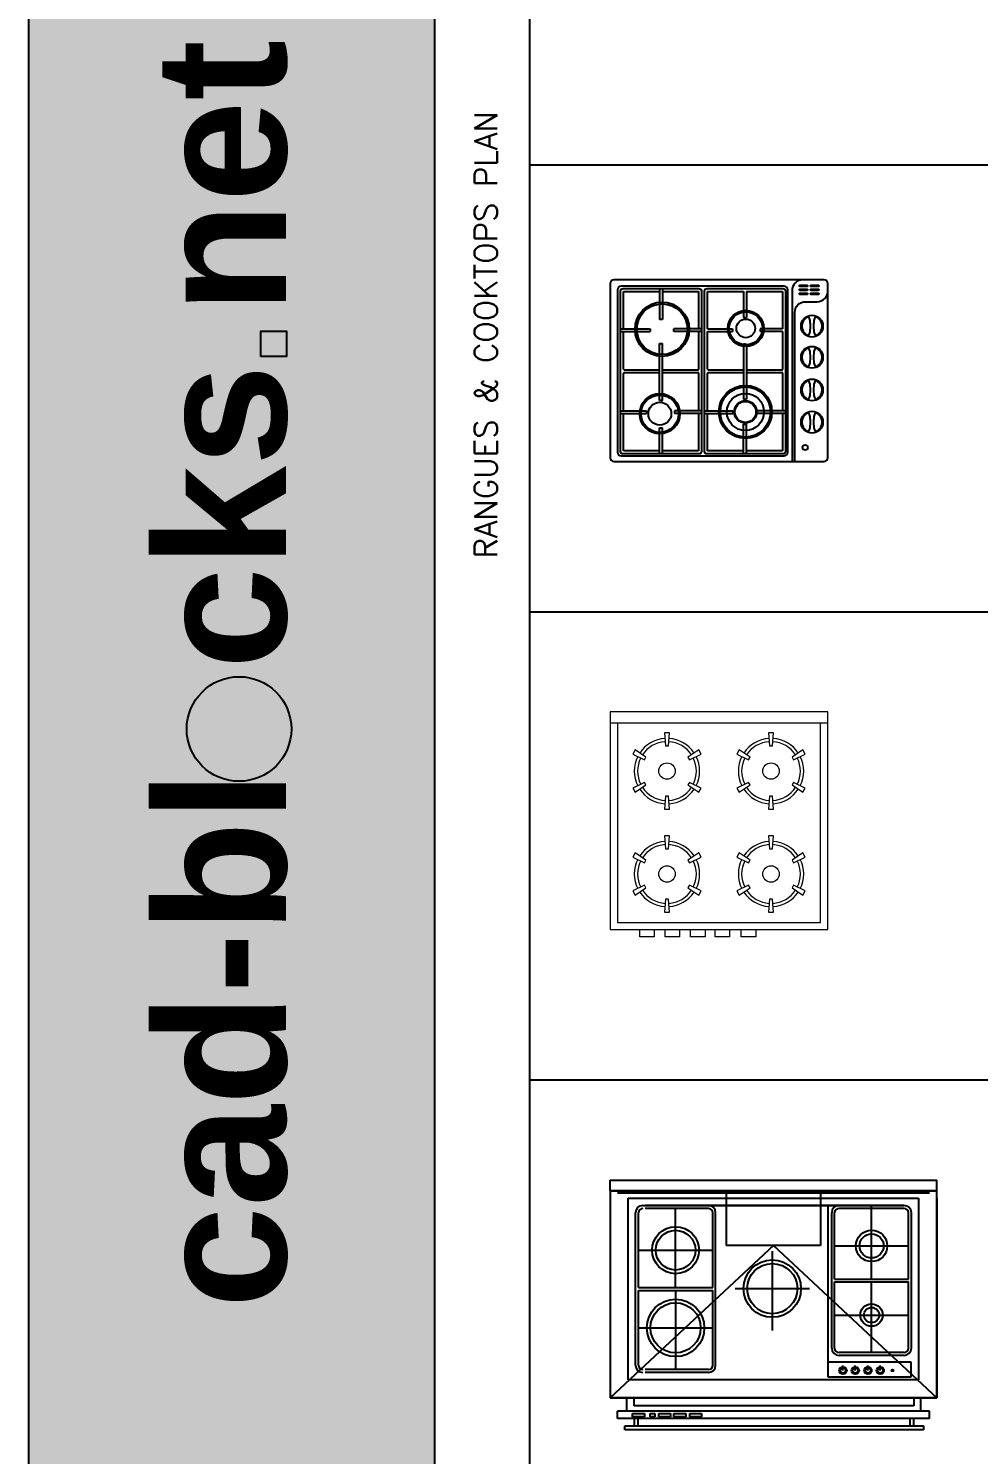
# Model space of a CAD drawing. Header units: millimetres. Extents: x 1191 to 17991, y 11472 to 21963.
# Drawn here: x 1191 to 3808, y 14327 to 18254 of the extents above; entities that cross this region are included whole.
import ezdxf

# ---------------------------------------------------------------- set-up
doc = ezdxf.new("R2010")
doc.units = ezdxf.units.MM
doc.layers.add('www.cad-blocks.net', color=7, linetype='Continuous')
doc.styles.get("Standard").update_dxf_attribs({"font": 'arial.ttf'})

# ---------------------------------------------------------------- blocks, each defined once
blk = doc.blocks.new('A$C2F4D4188')
for p, q in [((136.3, 476.2), (136.3, 391.1)), ((144.3, 476.2), (144.3, 391.1)), ((36.8, 468.2), (136.3, 468.2)), ((36.8, 365.3), (36.8, 468.2)), ((144.3, 468.2), (243.8, 468.2)), ((243.8, 468.2), (243.8, 365.3)), ((268.2, 365.3), (268.2, 468.2)), ((268.2, 468.2), (367.7, 468.2)), ((367.7, 468.2), (367.7, 396.5)), ((375.7, 468.2), (475.2, 468.2)), ((375.7, 468.2), (375.7, 396.5)), ((475.2, 468.2), (475.2, 365.3)), ((367.7, 396.5), (375.7, 396.5)), ((28.8, 365.3), (110.3, 365.3)), ((28.8, 357.3), (110.3, 357.3)), ((36.8, 254.4), (36.8, 357.3)), ((110.3, 365.3), (110.3, 357.3)), ((144.3, 391.1), (136.3, 391.1)), ((175.1, 357.3), (175.1, 365.3)), ((251.8, 365.3), (175.1, 365.3)), ((251.8, 357.3), (175.1, 357.3)), ((243.8, 357.3), (243.8, 254.4)), ((268.2, 365.3), (337, 365.3)), ((268.2, 357.3), (337, 357.3)), ((268.2, 254.4), (268.2, 357.3)), ((337, 365.3), (337, 357.3)), ((413.6, 365.3), (413.6, 357.3)), ((475.2, 365.3), (413.6, 365.3)), ((475.2, 357.3), (413.6, 357.3)), ((475.2, 357.3), (475.2, 254.4)), ((136.3, 324.3), (144.3, 324.3)), ((136.3, 167.9), (136.3, 324.3)), ((144.3, 167.9), (144.3, 324.3)), ((371.7, 323.2), (367.7, 323.2)), ((367.7, 323.2), (367.7, 171.2)), ((371.7, 323.2), (375.7, 323.2)), ((375.7, 323.2), (375.7, 171.2)), ((36.8, 139.5), (36.8, 242.4)), ((38.8, 252.4), (136.3, 252.4)), ((38.8, 244.4), (136.3, 244.4)), ((144.3, 252.4), (241.8, 252.4)), ((144.3, 244.4), (241.8, 244.4)), ((243.8, 242.4), (243.8, 139.5)), ((268.2, 139.5), (268.2, 242.4)), ((270.2, 252.4), (367.7, 252.4)), ((270.2, 244.4), (367.7, 244.4)), ((375.7, 252.4), (473.2, 252.4)), ((375.7, 244.4), (473.2, 244.4)), ((475.2, 242.4), (475.2, 139.5)), ((140.3, 167.9), (136.3, 167.9)), ((140.3, 167.9), (144.3, 167.9)), ((367.7, 171.2), (375.7, 171.2)), ((28.8, 139.5), (100.6, 139.5)), ((28.8, 131.5), (100.6, 131.5)), ((36.8, 28.6), (36.8, 131.5)), ((100.6, 139.5), (100.6, 131.5)), ((177.3, 139.5), (177.3, 131.5)), ((251.8, 139.5), (177.3, 139.5)), ((251.8, 131.5), (177.3, 131.5)), ((243.8, 131.5), (243.8, 28.6)), ((260.2, 139.5), (337.7, 139.5)), ((260.2, 131.5), (337.7, 131.5)), ((268.2, 28.6), (268.2, 131.5)), ((337.7, 139.5), (337.7, 131.5)), ((406, 131.5), (406, 139.5)), ((483.2, 139.5), (406, 139.5)), ((483.2, 131.5), (406, 131.5)), ((475.2, 131.5), (475.2, 28.6)), ((136.3, 92.5), (144.3, 92.5)), ((136.3, 20.6), (136.3, 92.5)), ((144.3, 20.6), (144.3, 92.5)), ((367.7, 102.2), (375.7, 102.2)), ((367.7, 20.6), (367.7, 102.2)), ((375.7, 20.6), (375.7, 102.2)), ((136.3, 28.6), (36.8, 28.6)), ((243.8, 28.6), (144.3, 28.6)), ((367.7, 28.6), (268.2, 28.6)), ((475.2, 28.6), (375.7, 28.6)), ((501.2, 0), (508.8, 0))]:
    blk.add_line(p, q)
for points in [[(0, 490), (0, 10, 0.414214), (10, 0), (590, 0, 0.414214), (600, 10), (600, 490, 0.414214), (590, 500), (10, 500, 0.414214)], [(20.3, 472.4), (20.3, 25.3, 0.414214), (30.3, 15.3), (479.3, 15.3, 0.414214), (489.3, 25.3), (489.3, 472.4, 0.414214), (479.3, 482.4), (30.3, 482.4, 0.414214)], [(35.8, 476.2), (244.8, 476.2, -0.414214), (251.8, 469.2), (251.8, 27.6, -0.414214), (244.8, 20.6), (35.8, 20.6, -0.414214), (28.8, 27.6), (28.8, 469.2, -0.414214)], [(267.2, 476.2), (476.2, 476.2, -0.414214), (483.2, 469.2), (483.2, 27.6, -0.414214), (476.2, 20.6), (267.2, 20.6, -0.414214), (260.2, 27.6), (260.2, 469.2, -0.414214)], [(522.9, 485.1), (542.7, 485.1, -0.414214), (544.2, 483.6), (544.2, 482.9, -0.414214), (542.7, 481.4), (522.9, 481.4, -0.414214), (521.4, 482.9), (521.4, 483.6, -0.414214)], [(522.9, 474.7), (542.7, 474.7, -0.414214), (544.2, 473.2), (544.2, 472.5, -0.414214), (542.7, 471), (522.9, 471, -0.414214), (521.4, 472.5), (521.4, 473.2, -0.414214)], [(553.6, 485.1), (573.4, 485.1, -0.414214), (574.9, 483.6), (574.9, 482.9, -0.414214), (573.4, 481.4), (553.6, 481.4, -0.414214), (552.1, 482.9), (552.1, 483.6, -0.414214)], [(553.6, 474.7), (573.4, 474.7, -0.414214), (574.9, 473.2), (574.9, 472.5, -0.414214), (573.4, 471), (553.6, 471, -0.414214), (552.1, 472.5), (552.1, 473.2, -0.414214)], [(522.9, 463.6), (542.7, 463.6, -0.414214), (544.2, 462.1), (544.2, 461.4, -0.414214), (542.7, 459.9), (522.9, 459.9, -0.414214), (521.4, 461.4), (521.4, 462.1, -0.414214)], [(553.6, 463.6), (573.4, 463.6, -0.414214), (574.9, 462.1), (574.9, 461.4, -0.414214), (573.4, 459.9), (553.6, 459.9, -0.414214), (552.1, 461.4), (552.1, 462.1, -0.414214)]]:
    blk.add_lwpolyline(points, format="xyb", close=True)
blk.add_lwpolyline([(508.8, 0), (508.8, 409.8, -0.414214), (538.8, 439.8), (570, 439.8, 0.414214), (600, 469.8), (600, 490, 0.414214), (590, 500), (531.2, 500, 0.414214), (501.2, 470), (501.2, 0)], format="xyb")
at = {"ltscale": 0.1}
for centre, radius in [((143.3, 364), 74.7), ((143.3, 364), 69.7), ((373.8, 366.3), 49.7), ((373.8, 366.3), 45.7), ((373.8, 366.3), 25.7), ((372.7, 136.1), 73), ((372.7, 136.1), 69), ((136.9, 131.2), 55.5), ((136.9, 131.2), 51.5), ((136.9, 131.2), 31.5), ((372.7, 136.1), 51), ((372.7, 136.1), 31), ((372.7, 136.1), 29)]:
    blk.add_circle(centre, radius, dxfattribs=at)
for centre, radius in [((556.2, 372.4), 30.1), ((556.2, 286.7), 30.1), ((556.2, 196.7), 30.1), ((556.2, 108), 30.1), ((537.3, 38.1), 7.24)]:
    blk.add_circle(centre, radius)
for centre, radius, start, end in [((556.2, 372.4), 28.1, 119.7529, 240.2471), ((544.8, 392.5), 5, 8.4203, 119.7529), ((465.4, 372.4), 86.8, 346.1268, 13.8732), ((647, 372.4), 86.8, 166.1268, 193.8732), ((567.7, 392.5), 5, 60.2471, 171.5797), ((556.2, 372.4), 28.1, 299.7529, 60.2471), ((544.8, 352.3), 5, 240.2471, 351.5797), ((567.7, 352.3), 5, 188.4203, 299.7529), ((556.2, 286.7), 28.1, 119.7529, 240.2471), ((544.8, 306.8), 5, 8.4203, 119.7529), ((465.4, 286.7), 86.8, 346.1268, 13.8732), ((647, 286.7), 86.8, 166.1268, 193.8732), ((567.7, 306.8), 5, 60.2471, 171.5797), ((556.2, 286.7), 28.1, 299.7529, 60.2471), ((38.8, 254.4), 2, 180, 270), ((38.8, 242.4), 2, 90, 180), ((241.8, 254.4), 2, 270, 0), ((241.8, 242.4), 2, 0, 90), ((270.2, 254.4), 2, 180, 270), ((270.2, 242.4), 2, 90, 180), ((473.2, 254.4), 2, 270, 0), ((473.2, 242.4), 2, 0, 90), ((544.8, 266.6), 5, 240.2471, 351.5797), ((567.7, 266.6), 5, 188.4203, 299.7529), ((556.2, 196.7), 28.1, 119.7529, 240.2471), ((544.8, 216.8), 5, 8.4203, 119.7529), ((465.4, 196.7), 86.8, 346.1268, 13.8732), ((647, 196.7), 86.8, 166.1268, 193.8732), ((567.7, 216.8), 5, 60.2471, 171.5797), ((556.2, 196.7), 28.1, 299.7529, 60.2471), ((544.8, 176.6), 5, 240.2471, 351.5797), ((567.7, 176.6), 5, 188.4203, 299.7529), ((556.2, 108), 28.1, 119.7529, 240.2471), ((544.8, 128), 5, 8.4203, 119.7529), ((465.4, 108), 86.8, 346.1268, 13.8732), ((647, 108), 86.8, 166.1268, 193.8732), ((567.7, 128), 5, 60.2471, 171.5797), ((556.2, 108), 28.1, 299.7529, 60.2471), ((544.8, 87.9), 5, 240.2471, 351.5797), ((567.7, 87.9), 5, 188.4203, 299.7529)]:
    blk.add_arc(centre, radius, start, end)
blk = doc.blocks.new('A$C32BD5B4B')
at = {"ltscale": 1000}
for p, q in [((0, 657.9), (0, 687.9)), ((0, 687.9), (900, 687.9)), ((0, 687.9), (900, 687.9)), ((900, 657.9), (900, 687.9)), ((0, 657.9), (0, 87.9)), ((900, 657.9), (0, 657.9)), ((0, 657.9), (900, 657.9)), ((0, 637.9), (0, 87.9)), ((20, 652.9), (880, 652.9)), ((50, 137.9), (50, 637.9)), ((50, 637.9), (850, 637.9)), ((320, 657.9), (320, 507.9)), ((580, 657.9), (580, 507.9)), ((850, 637.9), (850, 137.9)), ((900, 87.9), (900, 657.9)), ((900, 637.9), (900, 87.9)), ((70, 177.9), (70, 597.9)), ((78, 391.9), (78, 597.9)), ((90, 617.9), (810, 617.9)), ((810, 617.9), (96.3, 617.9)), ((270.6, 609.9), (96.3, 609.9)), ((180.3, 391.9), (180.3, 609.9)), ((282.6, 391.9), (282.6, 597.9)), ((290.6, 177.9), (290.6, 597.9)), ((600, 617.9), (600, 157.9)), ((610.6, 225.2), (610.6, 597.9)), ((618.6, 415.5), (618.6, 597.9)), ((810, 609.9), (630.6, 609.9)), ((720.3, 415.5), (720.3, 614.5)), ((822, 415.5), (822, 597.9)), ((830, 225.2), (830, 597.9)), ((450, 507.9), (0, 87.9)), ((78, 494.9), (282.6, 494.9)), ((580, 507.9), (320, 507.9)), ((446.7, 492.1), (446.7, 274.1)), ((450, 507.9), (900, 87.9)), ((618.6, 506.7), (822, 506.7)), ((618.6, 415.5), (822, 415.5)), ((618.6, 225.2), (618.6, 407.5)), ((618.6, 407.5), (822, 407.5)), ((720.3, 213.2), (720.3, 407.5)), ((822, 225.2), (822, 407.5)), ((78, 391.9), (282.6, 391.9)), ((78, 383.9), (282.6, 383.9)), ((78, 177.9), (78, 383.9)), ((180.3, 383.9), (180.3, 165.9)), ((282.6, 177.9), (282.6, 383.9)), ((344.4, 389.1), (549, 389.1)), ((618.6, 316.3), (822, 316.3)), ((78, 280.9), (282.6, 280.9)), ((810, 213.2), (630.6, 213.2)), ((810, 205.2), (630.6, 205.2)), ((270.6, 165.9), (96.3, 165.9)), ((270.6, 157.9), (96.3, 157.9)), ((829.5, 186.5), (600, 186.5)), ((600, 157.9), (600, 146.2)), ((641.5, 163.6), (641.5, 177.3)), ((675.5, 163.6), (675.5, 177.3)), ((710.2, 163.6), (710.2, 177.3)), ((744.2, 163.6), (744.2, 177.3)), ((829.5, 146.2), (829.5, 186.5)), ((850, 137.9), (50, 137.9)), ((600, 146.2), (829.5, 146.2)), ((0, 87.9), (900, 87.9)), ((900, 87.9), (0, 87.9)), ((880, 87.9), (20, 87.9)), ((45, 87.9), (45, 51.3)), ((66.4, 65.9), (66.4, 87.9)), ((836.8, 87.9), (836.8, 65.9)), ((855, 87.9), (855, 51.3)), ((20, 31.3), (20, 51.3)), ((880, 51.3), (20, 51.3)), ((62, 45.1), (94.3, 45.1)), ((62, 35.9), (62, 45.1)), ((836.8, 65.9), (66.4, 65.9)), ((94.3, 45.1), (94.3, 35.9)), ((110.5, 45.1), (122.8, 45.1)), ((110.5, 35.9), (110.5, 45.1)), ((122.8, 45.1), (122.8, 35.9)), ((134.4, 45.1), (166.7, 45.1)), ((134.4, 35.9), (134.4, 45.1)), ((166.7, 45.1), (166.7, 35.9)), ((176, 45.1), (208.3, 45.1)), ((176, 35.9), (176, 45.1)), ((208.3, 45.1), (208.3, 35.9)), ((219.9, 45.1), (252.2, 45.1)), ((219.9, 35.9), (219.9, 45.1)), ((252.2, 45.1), (252.2, 35.9)), ((880, 31.3), (880, 51.3)), ((880, 31.3), (20, 31.3)), ((40.5, 0), (40.5, 11.5)), ((40.5, 11.5), (863.3, 11.5)), ((66.4, 0), (40.5, 0)), ((94.3, 35.9), (62, 35.9)), ((66.4, 31.3), (66.4, 11.5)), ((836.4, 0), (66.4, 0)), ((76.4, 31.3), (76.4, 11.5)), ((122.8, 35.9), (110.5, 35.9)), ((166.7, 35.9), (134.4, 35.9)), ((208.3, 35.9), (176, 35.9)), ((252.2, 35.9), (219.9, 35.9)), ((826.4, 11.5), (826.4, 31.3)), ((836.4, 11.5), (836.4, 31.3)), ((863.3, 0), (836.4, 0)), ((863.3, 11.5), (863.3, 0))]:
    blk.add_line(p, q, dxfattribs=at)
for centre, radius in [((180.3, 494.9), 64.7), ((720.3, 506.7), 43.3), ((180.3, 494.9), 54.7), ((720.3, 506.7), 33.3), ((446.7, 389.1), 79.1), ((446.7, 389.1), 69.1), ((180.3, 280.9), 79.1), ((180.3, 280.9), 69.1), ((720.3, 316.3), 30.9), ((720.3, 316.3), 20.9), ((641.5, 163.6), 10.3), ((641.5, 163.6), 7.31), ((675.5, 163.6), 10.3), ((675.5, 163.6), 7.31), ((710.2, 163.6), 10.3), ((710.2, 163.6), 7.31), ((744.2, 163.6), 10.3), ((744.2, 163.6), 7.31), ((778.1, 163.9), 2.57)]:
    blk.add_circle(centre, radius, dxfattribs=at)
for centre, radius, start, end in [((90, 597.9), 20, 90, 180), ((90, 597.9), 12, 90, 180), ((270.6, 597.9), 20, 0, 90), ((270.6, 597.9), 12, 0, 90), ((630.6, 597.9), 20, 90, 180), ((630.6, 597.9), 12, 90, 180), ((810, 597.9), 20, 0, 90), ((810, 597.9), 12, 0, 90), ((630.6, 225.2), 20, 180, 270), ((630.6, 225.2), 12, 180, 270), ((810, 225.2), 12, 270, 0), ((810, 225.2), 20, 270, 0), ((90, 177.9), 20, 180, 270), ((90, 177.9), 12, 180, 270), ((270.6, 177.9), 12, 270, 0), ((270.6, 177.9), 20, 270, 0)]:
    blk.add_arc(centre, radius, start, end, dxfattribs=at)
blk = doc.blocks.new('A$C756A3D80')
at = {"lineweight": 5}
for p, q in [((600, 620), (0, 620)), ((0, 620), (0, 20)), ((0, 590), (600, 590)), ((20, 590), (20, 40)), ((580, 40), (580, 590)), ((600, 20), (600, 620)), ((163.4, 561.8), (149.9, 561.8)), ((149.9, 561.8), (152.6, 525.8)), ((160.7, 525.8), (163.4, 561.8)), ((450.1, 561.8), (436.6, 561.8)), ((436.6, 561.8), (439.3, 525.8)), ((447.4, 525.8), (450.1, 561.8)), ((69, 515.1), (62.3, 503.4)), ((98.8, 494.7), (69, 515.1)), ((152.6, 525.8), (160.7, 525.8)), ((244.3, 515.1), (214.5, 494.7)), ((251.1, 503.4), (244.3, 515.1)), ((355.7, 515.1), (348.9, 503.4)), ((385.5, 494.7), (355.7, 515.1)), ((439.3, 525.8), (447.4, 525.8)), ((531, 515.1), (501.2, 494.7)), ((537.7, 503.4), (531, 515.1)), ((62.3, 503.4), (94.8, 487.7)), ((94.8, 487.7), (98.8, 494.7)), ((214.5, 494.7), (218.6, 487.7)), ((218.6, 487.7), (251.1, 503.4)), ((348.9, 503.4), (381.4, 487.7)), ((381.4, 487.7), (385.5, 494.7)), ((501.2, 494.7), (505.2, 487.7)), ((505.2, 487.7), (537.7, 503.4)), ((94.8, 425.6), (62.3, 410)), ((62.3, 410), (69, 398.3)), ((69, 398.3), (98.8, 418.6)), ((98.8, 418.6), (94.8, 425.6)), ((218.6, 425.6), (214.5, 418.6)), ((214.5, 418.6), (244.3, 398.3)), ((251.1, 410), (218.6, 425.6)), ((244.3, 398.3), (251.1, 410)), ((381.4, 425.6), (348.9, 410)), ((348.9, 410), (355.7, 398.3)), ((355.7, 398.3), (385.5, 418.6)), ((385.5, 418.6), (381.4, 425.6)), ((505.2, 425.6), (501.2, 418.6)), ((501.2, 418.6), (531, 398.3)), ((537.7, 410), (505.2, 425.6)), ((531, 398.3), (537.7, 410)), ((152.6, 387.5), (149.9, 351.5)), ((160.7, 387.5), (152.6, 387.5)), ((163.4, 351.5), (160.7, 387.5)), ((439.3, 387.5), (436.6, 351.5)), ((447.4, 387.5), (439.3, 387.5)), ((450.1, 351.5), (447.4, 387.5)), ((149.9, 351.5), (163.4, 351.5)), ((436.6, 351.5), (450.1, 351.5)), ((163.4, 278.5), (149.9, 278.5)), ((149.9, 278.5), (152.6, 242.5)), ((160.7, 242.5), (163.4, 278.5)), ((450.1, 278.5), (436.6, 278.5)), ((436.6, 278.5), (439.3, 242.5)), ((447.4, 242.5), (450.1, 278.5)), ((152.6, 242.5), (160.7, 242.5)), ((439.3, 242.5), (447.4, 242.5)), ((69, 231.7), (62.3, 220)), ((62.3, 220), (94.8, 204.4)), ((98.8, 211.4), (69, 231.7)), ((94.8, 204.4), (98.8, 211.4)), ((244.3, 231.7), (214.5, 211.4)), ((214.5, 211.4), (218.6, 204.4)), ((218.6, 204.4), (251.1, 220)), ((251.1, 220), (244.3, 231.7)), ((355.7, 231.7), (348.9, 220)), ((348.9, 220), (381.4, 204.4)), ((385.5, 211.4), (355.7, 231.7)), ((381.4, 204.4), (385.5, 211.4)), ((531, 231.7), (501.2, 211.4)), ((501.2, 211.4), (505.2, 204.4)), ((505.2, 204.4), (537.7, 220)), ((537.7, 220), (531, 231.7)), ((94.8, 142.3), (62.3, 126.6)), ((62.3, 126.6), (69, 114.9)), ((69, 114.9), (98.8, 135.3)), ((98.8, 135.3), (94.8, 142.3)), ((218.6, 142.3), (214.5, 135.3)), ((214.5, 135.3), (244.3, 114.9)), ((251.1, 126.6), (218.6, 142.3)), ((244.3, 114.9), (251.1, 126.6)), ((381.4, 142.3), (348.9, 126.6)), ((348.9, 126.6), (355.7, 114.9)), ((355.7, 114.9), (385.5, 135.3)), ((385.5, 135.3), (381.4, 142.3)), ((505.2, 142.3), (501.2, 135.3)), ((501.2, 135.3), (531, 114.9)), ((537.7, 126.6), (505.2, 142.3)), ((531, 114.9), (537.7, 126.6)), ((152.6, 104.2), (149.9, 68.2)), ((160.7, 104.2), (152.6, 104.2)), ((163.4, 68.2), (160.7, 104.2)), ((439.3, 104.2), (436.6, 68.2)), ((447.4, 104.2), (439.3, 104.2)), ((450.1, 68.2), (447.4, 104.2)), ((20, 40), (580, 40)), ((149.9, 68.2), (163.4, 68.2)), ((436.6, 68.2), (450.1, 68.2)), ((0, 20), (600, 20)), ((81.8, 20), (121.8, 20)), ((81.8, 0), (81.8, 20)), ((121.8, 20), (121.8, 0)), ((151.3, 20), (191.3, 20)), ((151.3, 0), (151.3, 20)), ((191.3, 20), (191.3, 0)), ((221.6, 20), (261.6, 20)), ((221.6, 0), (221.6, 20)), ((261.6, 20), (261.6, 0)), ((289.3, 20), (329.3, 20)), ((289.3, 0), (289.3, 20)), ((329.3, 20), (329.3, 0)), ((361, 20), (401, 20)), ((361, 0), (361, 20)), ((401, 20), (401, 0)), ((121.8, 0), (81.8, 0)), ((191.3, 0), (151.3, 0)), ((261.6, 0), (221.6, 0)), ((329.3, 0), (289.3, 0)), ((401, 0), (361, 0))]:
    blk.add_line(p, q, dxfattribs=at)
for centre in [(156.7, 456.7), (443.3, 456.7), (156.7, 173.3), (443.3, 173.3)]:
    blk.add_circle(centre, 22.6, dxfattribs=at)
for centre, radius, start, end in [((156.7, 456.7), 90, 93.569, 146.431), ((156.7, 456.7), 81, 93.489, 146.511), ((156.7, 456.7), 81, 33.489, 86.511), ((156.7, 456.7), 90, 33.569, 86.431), ((443.3, 456.7), 90, 93.569, 146.431), ((443.3, 456.7), 81, 93.489, 146.511), ((443.3, 456.7), 81, 33.489, 86.511), ((443.3, 456.7), 90, 33.569, 86.431), ((156.7, 456.7), 90, 153.569, 206.431), ((156.7, 456.7), 81, 153.489, 206.511), ((156.7, 456.7), 81, 333.489, 26.511), ((156.7, 456.7), 90, 333.569, 26.431), ((443.3, 456.7), 90, 153.569, 206.431), ((443.3, 456.7), 81, 153.489, 206.511), ((443.3, 456.7), 81, 333.489, 26.511), ((443.3, 456.7), 90, 333.569, 26.431), ((156.7, 456.7), 90, 213.569, 266.431), ((156.7, 456.7), 81, 213.489, 266.511), ((156.7, 456.7), 81, 273.489, 326.511), ((156.7, 456.7), 90, 273.569, 326.431), ((443.3, 456.7), 90, 213.569, 266.431), ((443.3, 456.7), 81, 213.489, 266.511), ((443.3, 456.7), 81, 273.489, 326.511), ((443.3, 456.7), 90, 273.569, 326.431), ((156.7, 173.3), 90, 93.569, 146.431), ((156.7, 173.3), 81, 93.489, 146.511), ((156.7, 173.3), 81, 33.489, 86.511), ((156.7, 173.3), 90, 33.569, 86.431), ((443.3, 173.3), 90, 93.569, 146.431), ((443.3, 173.3), 81, 93.489, 146.511), ((443.3, 173.3), 81, 33.489, 86.511), ((443.3, 173.3), 90, 33.569, 86.431), ((156.7, 173.3), 90, 153.569, 206.431), ((156.7, 173.3), 81, 153.489, 206.511), ((156.7, 173.3), 81, 333.489, 26.511), ((156.7, 173.3), 90, 333.569, 26.431), ((443.3, 173.3), 90, 153.569, 206.431), ((443.3, 173.3), 81, 153.489, 206.511), ((443.3, 173.3), 81, 333.489, 26.511), ((443.3, 173.3), 90, 333.569, 26.431), ((156.7, 173.3), 90, 213.569, 266.431), ((156.7, 173.3), 81, 213.489, 266.511), ((156.7, 173.3), 81, 273.489, 326.511), ((156.7, 173.3), 90, 273.569, 326.431), ((443.3, 173.3), 90, 213.569, 266.431), ((443.3, 173.3), 81, 213.489, 266.511), ((443.3, 173.3), 81, 273.489, 326.511), ((443.3, 173.3), 90, 273.569, 326.431)]:
    blk.add_arc(centre, radius, start, end, dxfattribs=at)
blk = doc.blocks.new('FORMAT')
at = {"layer": 'www.cad-blocks.net', "true_color": 0x444444}
blk.add_hatch(color=250, dxfattribs=at).paths.add_polyline_path([(1191.1, 11471.7), (2309.8, 11471.7), (2309.8, 21962.7), (1191.1, 21962.7)])
at = {"layer": 'www.cad-blocks.net', "true_color": 0x546d8e}
for points in [[(1831.6, 17421.1), (1831.6, 17350.7), (1902.1, 17350.7), (1902.1, 17421.1)], [(1627, 16325.1, 1), (1915.2, 16325.1, 1)]]:
    blk.add_hatch(color=155, dxfattribs=at).paths.add_polyline_path(points)
at = {"layer": 'www.cad-blocks.net', "color": 250, "true_color": 0x444444}
for p, q in [((1191.1, 21962.7), (1191.1, 11471.7)), ((2309.8, 21962.7), (2309.8, 11471.7))]:
    blk.add_line(p, q, dxfattribs=at)
at = {"layer": 'www.cad-blocks.net'}
blk.add_line((2309.8, 21962.7), (2309.8, 11471.7), dxfattribs=at)
at = {"layer": 'www.cad-blocks.net', "color": 155, "true_color": 0x546d8e}
for p, q in [((2309.8, 21648.3), (2309.8, 11665.5)), ((2571.5, 21648.3), (2571.5, 11665.5)), ((2571.5, 17878.6), (17990.6, 17878.6)), ((2571.5, 16648.2), (17990.6, 16648.2)), ((2571.5, 15358.5), (17990.6, 15358.5))]:
    blk.add_line(p, q, dxfattribs=at)
blk.add_lwpolyline([(1831.6, 17350.7), (1831.6, 17421.1), (1902.1, 17421.1), (1902.1, 17350.7)], close=True, dxfattribs=at)
blk.add_circle((1771.1, 16325.1), 144.1, dxfattribs=at)
at = {"layer": 'www.cad-blocks.net', "insert": (1540.9, 14729.8), "char_height": 360, "attachment_point": 1, "rotation": 90}
blk.add_mtext_dynamic_manual_height_columns('{\\fArial|b1|i0|c0|p34;\\C255;\\c16777215;cad-bl  cks net}', width=33614.951, gutter_width=12.5, heights=[0], dxfattribs=at)
at = {"layer": 'www.cad-blocks.net', "color": 155, "true_color": 0x546d8e, "insert": (2419.6, 16794.7), "char_height": 62.5, "attachment_point": 1, "rotation": 90}
blk.add_mtext_dynamic_manual_height_columns('{\\Fsimplex|c0;RANGUES & COOKTOPS PLAN}', width=5331.342, gutter_width=12.5, heights=[0], dxfattribs=at)

msp = doc.modelspace()

# ---------------------------------------------------------------- block references
for name, p in [('A$C2F4D4188', (2793.4, 17062.2)), ('A$C756A3D80', (2793.4, 15752.5)), ('A$C32BD5B4B', (2793.4, 14394.8))]:
    msp.add_blockref(name, p)
at = {"layer": 'www.cad-blocks.net'}
msp.add_blockref('FORMAT', (0, 0), dxfattribs=at)

doc.saveas('drawing.dxf')
